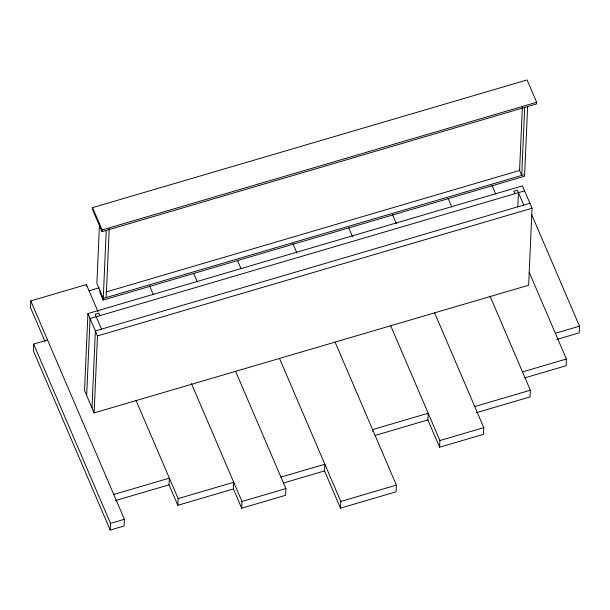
<?xml version="1.0" encoding="UTF-8"?>
<svg xmlns="http://www.w3.org/2000/svg" width="610" height="610" viewBox="0 0 610 610"><rect width="100%" height="100%" fill="white"/><g stroke="black" fill="none" stroke-linecap="round" stroke-linejoin="round"><path stroke-width="0.91" d="M98.057 311.786L86.391 284.565L30.797 300.905L30.5 307.6L45.018 341.47M47.549 339.991L33.649 344.07L33.352 350.773L110.197 530.059L124.097 525.98L124.394 519.285L30.797 300.905M86.323 286.242L86.391 284.565M92.537 207.629L92.461 209.306L102.038 231.64L536.587 103.944L536.655 102.274L527.086 79.941L92.537 207.629L102.106 229.962L102.038 231.64M87.924 313.578L84.538 390.583L94.115 412.917L528.664 285.221L532.042 208.223L522.473 185.882L87.924 313.578L97.493 335.912L94.115 412.917M86.666 395.547L90.051 318.542L524.6 190.846M99.445 224.96L96.876 283.505L103.258 298.397L524.638 174.574M91.988 407.953L95.366 330.948L529.915 203.26M100.063 290.947L99.994 292.625L103.181 300.067L524.562 176.244L527.627 106.582M103.181 300.067L106.247 230.405M106.186 297.535L109.213 228.605M110.197 530.059L110.494 523.365L33.649 344.07M177.83 505.293L178.128 498.599L233.729 482.266L233.432 488.961L177.83 505.293L169.061 484.828L169.351 478.126L113.757 494.466M235.59 371.292L285.861 488.595L285.571 495.289L241.674 508.191L241.972 501.496L191.433 383.591M335.142 342.202L396.393 485.11L396.096 491.805L340.494 508.138L324.543 470.92L324.84 464.225L280.943 477.119M340.494 508.138L340.792 501.443L279.479 358.398M372.519 431.255L372.596 429.585L428.189 413.245L427.9 419.939L439.596 447.237L483.494 434.343L483.783 427.64L434.579 312.838M439.596 447.237L439.894 440.542L390.743 325.862M517.821 206.92L518.447 192.661M522.366 107.2L519.583 170.464L105.881 292.037M524.699 107.444L521.71 175.428L519.461 170.175M489.99 296.056L530.342 390.209L530.052 396.912L476.273 412.711M529.221 272.281L566.393 359.015L566.095 365.71L524.951 377.803M531.707 214.659L579.5 326.175L579.203 332.869L556.854 339.435M102.106 229.962L536.655 102.274M89.052 290.772L99.079 287.829M97.493 335.912L532.042 208.223M555.359 333.266L579.5 326.175M522.503 371.909L566.393 359.015M115.282 500.627L169.061 484.828M375.036 435.471L427.9 419.939M474.748 406.55L530.342 390.209M110.494 523.365L124.394 519.285M283.391 483.013L324.543 470.92M439.894 440.542L483.783 427.64M241.972 501.496L285.861 488.595M340.792 501.443L396.393 485.11M523.761 205.067L517.379 190.175L513.727 191.25L514.787 193.736M491.965 185.356L495.671 194.003M448.129 198.395L451.865 207.118M392.535 214.743L396.286 223.496M348.79 227.995L352.542 236.733M292.823 243.459L296.94 253.074M237.496 260.44L240.874 268.308M193.606 273.333L197.35 282.079M149.519 285.785L153.262 294.516M233.432 488.961L241.674 508.191M99.865 315.66L98.797 313.174L95.145 314.249L101.519 329.141M135.954 400.206L178.128 498.599"/></g></svg>
